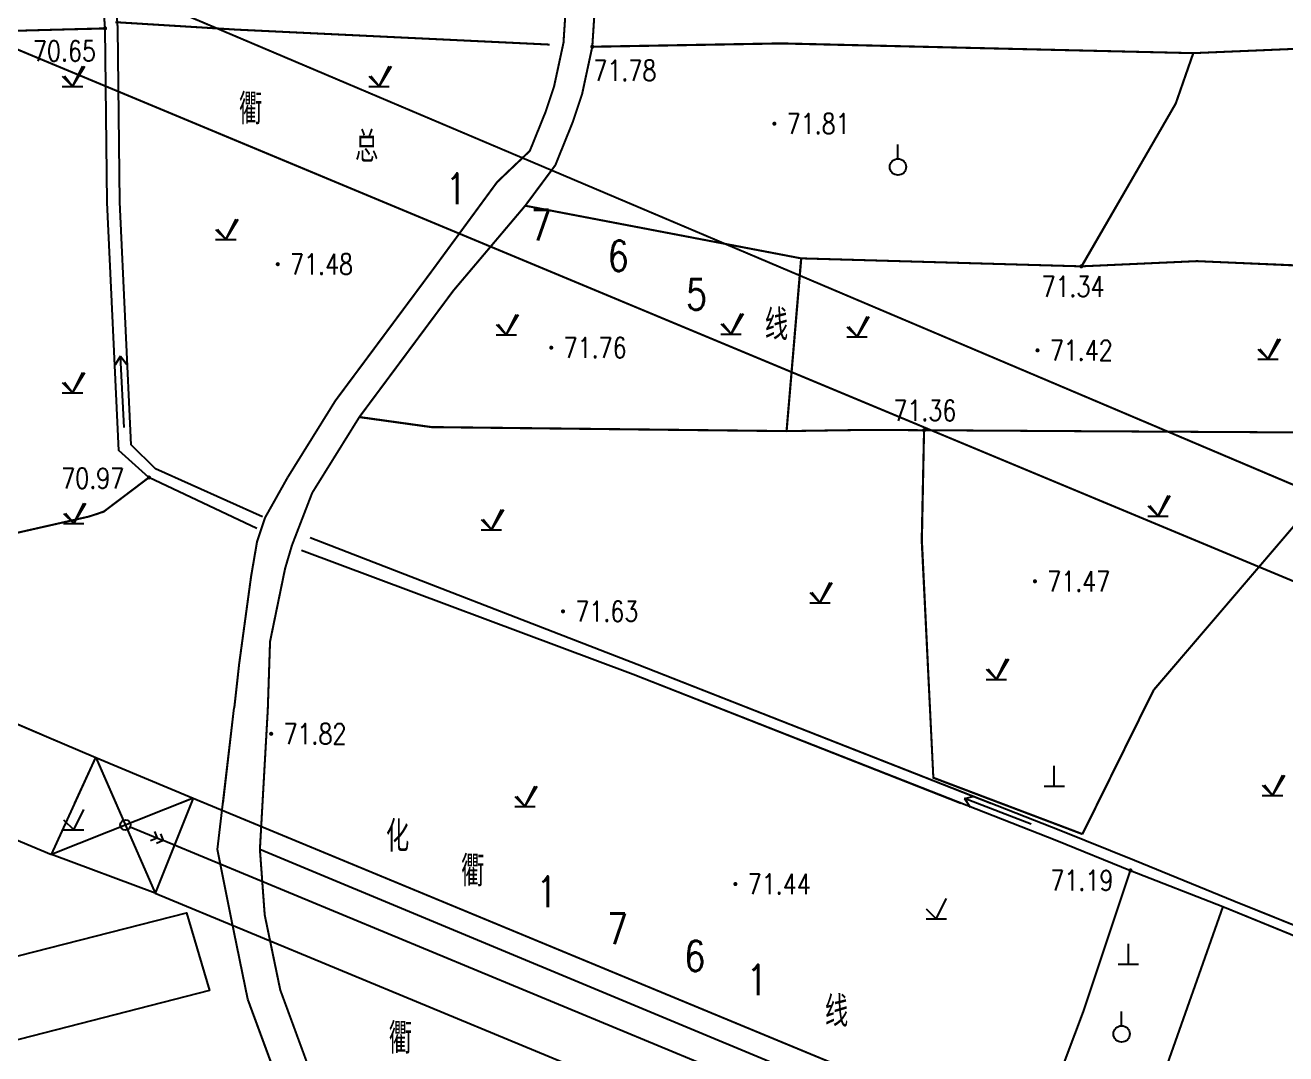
# Model space of a CAD drawing. Extents: x 10519 to 17598, y -625 to 2857.
# Drawn here: x 13924.2 to 13985.9, y 299.7 to 350.1 of the extents above; entities that cross this region are included whole.
import ezdxf
from ezdxf.enums import TextEntityAlignment as Align

# ---------------------------------------------------------------- set-up
doc = ezdxf.new("R2010")
doc.units = 0
doc.header["$MEASUREMENT"] = 0
doc.linetypes.add('X3', pattern=[5, 4, -1])
doc.layers.get('0').update_dxf_attribs({"linetype": 'CONTINUOUS'})
for name, color, linetype in [('00000道路边线', 2, 'CONTINUOUS'), ('0000原地形', 252, 'CONTINUOUS'), ('ASSIST', 252, 'CONTINUOUS'), ('GCD', 224, 'CONTINUOUS')]:
    doc.layers.add(name, color=color, linetype=linetype)
doc.styles.add('HZ', font='txt8.shx', dxfattribs={"width": 0.8, "bigfont": 'hz.shx'})
doc.styles.get("Standard").update_dxf_attribs({"font": 'txt8.shx', "width": 0.8, "bigfont": 'hz.shx'})
doc.linetypes.add('10421', pattern='A,2,[150,AAA.SHX,S=1,R=0,X=0,Y=1],1e-11', length=2)
doc.linetypes.add('10422', pattern='A,2,[150,AAA.SHX,S=1,R=0,X=0,Y=1],2,[177,AAA.SHX,S=1,R=0,X=0,Y=0.8],1e-09', length=4)

# ---------------------------------------------------------------- blocks, each defined once
blk = doc.blocks.new('GC200')
at = {"linetype": 'Continuous', "const_width": 0.2, "flags": 128}
blk.add_lwpolyline([(-0.1, 0, 1), (0.1, 0, 1)], format="xyb", close=True, dxfattribs=at)
blk = doc.blocks.new('GC111')
for p, q in [((0, 0), (0, 2)), ((-1, 0), (1, 0))]:
    blk.add_line(p, q)
blk = doc.blocks.new('GC013A')
at = {"linetype": 'Continuous'}
blk.add_line((0.5, 0), (4, 0), dxfattribs=at)
at = {"linetype": 'Continuous', "flags": 128}
for points in [[(2.88, 0.5), (3.38, 0), (2.88, -0.5)], [(3.5, 0.5), (4, 0), (3.5, -0.5)]]:
    blk.add_lwpolyline(points, dxfattribs=at)
blk = doc.blocks.new('gc170')
at = {"linetype": 'Continuous'}
blk.add_circle((0, 0), 0.5, dxfattribs=at)
blk = doc.blocks.new('gc086')
for p, q in [((0, 0), (7, 0)), ((7, 0), (6.18, 0.57)), ((7, 0), (6.18, -0.57))]:
    blk.add_line(p, q)
blk = doc.blocks.new('gc123')
for p, q in [((0, 0), (1.2, 2)), ((-1, 0), (1, 0)), ((0, 0), (-0.8, 1))]:
    blk.add_line(p, q)
blk = doc.blocks.new('gc125')
blk.add_line((0, 0.8), (0, 2.2))
blk.add_circle((0, 0), 0.8)

msp = doc.modelspace()

# ---------------------------------------------------------------- linework, layer by layer
at = {"layer": '00000道路边线', "const_width": 0.4}
for points in [[(13949.57, 7.079), (13982.275, 5.635, 0.427199), (14008.378, 30.611), (14008.378, 223.919, 0.078123), (13979.581, 407.095), (13942.921, 520.813, 0.456777), (13908.142, 535.6), (13803.036, 484.183), (13650.726, 409.675, -0.033896), (13609.6, 392.183), (12970.082, 169.998, 0.48251), (12960.756, 143.406, -0.48251), (12970.082, 169.998)], [(14006.378, 20.813), (14006.378, 223.919, 0.078123), (13977.678, 406.482), (13940.885, 520.611, 0.456777), (13913.061, 532.44), (13804.062, 479.119), (13652.957, 405.2, -0.033868), (13611.241, 387.46)]]:
    msp.add_lwpolyline(points, format="xyb", dxfattribs=at)
at = {"layer": '0000原地形', "linetype": 'Continuous'}
for p, q in [((13991.222, 325.445), (13773.887, 417.683)), ((13772.02, 412.186), (13987.781, 322.215)), ((13774.615, 379.413), (13925.846, 314.996)), ((13928.141, 349.9, 71.141), (13927.685, 356.444, 71.141)), ((13903.314, 349.225, 70.386), (13928.141, 349.9, 70.386)), ((13928.241, 341.377, 71.141), (13928.141, 349.9, 71.141)), ((13928.657, 350.202, 71.391), (13934.569, 349.838, 71.391)), ((13934.569, 349.838, 71.391), (13949.878, 349.106, 71.391)), ((13951.98, 349.003, 71.614), (13961.222, 349.166, 71.614)), ((13951.98, 349.003, 71.614), (13961.222, 349.166, 71.614)), ((13961.222, 349.166, 71.614), (13981.383, 348.687, 71.614)), ((13961.222, 349.166, 71.614), (13981.383, 348.687, 71.614)), ((13981.383, 348.687, 71.703), (13980.52, 346.206, 71.703)), ((13981.383, 348.687, 71.703), (13980.52, 346.206, 71.703)), ((13986.835, 348.916, 71.511), (13981.383, 348.687, 71.511)), ((13986.835, 348.916, 71.511), (13981.383, 348.687, 71.511)), ((13980.52, 346.206, 71.703), (13975.912, 338.25, 71.703)), ((13980.52, 346.206, 71.703), (13975.912, 338.25, 71.703)), ((13928.812, 329.227, 71.141), (13928.241, 341.377, 71.141)), ((13962.197, 338.641, 71.343), (13948.698, 341.218, 71.343)), ((13962.197, 338.641, 71.343), (13948.698, 341.218, 71.343)), ((13962.197, 338.641, 71.707), (13961.483, 330.186, 71.707)), ((13962.197, 338.641, 71.707), (13961.483, 330.186, 71.707)), ((13975.912, 338.25, 71.343), (13962.197, 338.641, 71.343)), ((13975.912, 338.25, 71.343), (13962.197, 338.641, 71.343)), ((13981.568, 338.505, 71.432), (13975.912, 338.25, 71.432)), ((13981.568, 338.505, 71.432), (13975.912, 338.25, 71.432)), ((13995.667, 337.887, 71.432), (13981.568, 338.505, 71.432)), ((13995.667, 337.887, 71.432), (13981.568, 338.505, 71.432)), ((13940.584, 330.874, 71.614), (13944.113, 330.383, 71.614)), ((13940.584, 330.874, 71.614), (13944.113, 330.383, 71.614)), ((13944.113, 330.383, 71.614), (13961.483, 330.186, 71.614)), ((13944.113, 330.383, 71.614), (13961.483, 330.186, 71.614)), ((13961.483, 330.186, 71.614), (13965.283, 330.241, 71.614)), ((13961.483, 330.186, 71.614), (13965.283, 330.241, 71.614)), ((13965.283, 330.241, 71.614), (13968.215, 330.228, 71.614)), ((13965.283, 330.241, 71.614), (13968.215, 330.228, 71.614)), ((13968.109, 324.829, 71.168), (13968.215, 330.228, 71.168)), ((13968.109, 324.829, 71.168), (13968.215, 330.228, 71.168)), ((13968.215, 330.228, 71.168), (13976.629, 330.176, 71.168)), ((13968.215, 330.228, 71.168), (13976.629, 330.176, 71.168)), ((13976.629, 330.176, 71.168), (13989.743, 330.102, 71.168)), ((13976.629, 330.176, 71.168), (13989.743, 330.102, 71.168)), ((13930.287, 327.914, 71.141), (13928.812, 329.227, 71.141)), ((13928.093, 326.256, 68.766), (13930.287, 327.914, 68.766)), ((13935.568, 325.418, 71.141), (13930.287, 327.914, 71.141)), ((13988.213, 327.761, 71.325), (13979.456, 317.515, 71.325)), ((13988.213, 327.761, 71.325), (13979.456, 317.515, 71.325)), ((13919.329, 324.184, 68.766), (13927.331, 325.997, 68.766)), ((13927.331, 325.997, 68.766), (13927.788, 326.143, 68.766)), ((13927.788, 326.143, 68.766), (13928.093, 326.256, 68.766)), ((13938.169, 324.98), (13954.173, 318.776)), ((13938.169, 324.98), (13954.173, 318.776)), ((13968.668, 313.212, 71.168), (13968.109, 324.829, 71.168)), ((13968.668, 313.212, 71.168), (13968.109, 324.829, 71.168)), ((13937.752, 324.349, 71.348), (13953.982, 318.279, 71.348)), ((13937.752, 324.349, 71.348), (13953.982, 318.279, 71.348)), ((13953.982, 318.279, 71.348), (13974.703, 310.137, 71.348)), ((13953.982, 318.279, 71.348), (13974.703, 310.137, 71.348)), ((13954.173, 318.776), (13974.9, 310.632)), ((13954.173, 318.776), (13974.9, 310.632)), ((13975.966, 310.452, 71.168), (13979.456, 317.515, 71.168)), ((13975.966, 310.452, 71.168), (13979.456, 317.515, 71.168)), ((13927.686, 314.212), (13930.594, 307.568)), ((13927.686, 314.212), (13930.594, 307.568)), ((13927.686, 314.212), (13930.594, 307.568)), ((13975.966, 310.452, 71.168), (13968.668, 313.212, 71.168)), ((13975.966, 310.452, 71.168), (13968.668, 313.212, 71.168)), ((13932.454, 312.222), (13925.52, 309.466, 70.965)), ((13932.454, 312.222), (13925.52, 309.466, 70.965)), ((13932.454, 312.222), (13925.52, 309.466, 70.965)), ((13932.454, 312.222), (14106.768, 239.989)), ((13974.9, 310.632), (13978.51, 309.174)), ((13974.9, 310.632), (13978.51, 309.174)), ((14108.199, 236.666), (13930.982, 310.137)), ((14108.199, 236.666), (13930.982, 310.137)), ((13963.994, 297.929, 71.365), (13935.716, 309.709, 71.365)), ((13963.994, 297.929, 71.365), (13935.716, 309.709, 71.365)), ((13974.703, 310.137, 71.348), (13978.314, 308.679, 71.348)), ((13974.703, 310.137, 71.348), (13978.314, 308.679, 71.348)), ((13978.51, 309.174), (13983.37, 307.197)), ((13978.51, 309.174), (13983.37, 307.197)), ((13976.015, 301.771, 71.365), (13978.314, 308.679, 71.365)), ((13976.015, 301.771, 71.365), (13978.314, 308.679, 71.365)), ((13978.314, 308.679, 71.348), (13982.828, 306.92, 71.348)), ((13978.314, 308.679, 71.348), (13982.828, 306.92, 71.348)), ((13930.594, 307.568), (14104.95, 235.277)), ((13983.37, 307.197), (13983.37, 307.197)), ((13983.37, 307.197), (13995.194, 302.424)), ((13983.37, 307.197), (13983.37, 307.197)), ((13983.37, 307.197), (13995.194, 302.424)), ((13982.828, 306.92, 71.178), (13979.822, 298.359, 71.178)), ((13982.828, 306.92, 71.178), (13979.822, 298.359, 71.178)), ((13982.828, 306.92, 71.348), (13994.995, 301.93, 71.348)), ((13982.828, 306.92, 71.348), (13994.995, 301.93, 71.348)), ((13973.318, 294.615, 71.365), (13976.015, 301.771, 71.365)), ((13973.318, 294.615, 71.365), (13976.015, 301.771, 71.365))]:
    msp.add_line(p, q, dxfattribs=at)
at = {"layer": '0000原地形', "linetype": '10422'}
for p, q in [((13928.765, 349.925), (13928.311, 356.447)), ((13928.865, 341.395), (13928.765, 349.925)), ((13929.423, 329.519), (13928.865, 341.395)), ((13930.609, 328.337), (13929.423, 329.519)), ((13935.835, 325.983), (13930.609, 328.337))]:
    msp.add_line(p, q, dxfattribs=at)
at = {"layer": '0000原地形'}
for p, q in [((13926.548, 347.057), (13927.048, 348.057)), ((13941.548, 347.057), (13942.048, 348.057)), ((13926.048, 347.557), (13926.548, 347.057)), ((13941.048, 347.557), (13941.548, 347.057)), ((13926.048, 347.057), (13927.048, 347.057)), ((13941.048, 347.057), (13942.048, 347.057)), ((13966.938, 343.516), (13966.938, 344.216)), ((13966.938, 343.516), (13966.938, 344.216)), ((13934.048, 339.557), (13934.548, 340.557)), ((13933.548, 340.057), (13934.048, 339.557)), ((13933.548, 339.557), (13934.548, 339.557)), ((13947.77, 334.899), (13948.27, 335.899)), ((13947.77, 334.899), (13948.27, 335.899)), ((13958.772, 334.935), (13959.272, 335.935)), ((13958.772, 334.935), (13959.272, 335.935)), ((13964.933, 334.792), (13965.433, 335.792)), ((13964.933, 334.792), (13965.433, 335.792)), ((13947.27, 335.399), (13947.77, 334.899)), ((13947.27, 335.399), (13947.77, 334.899)), ((13958.272, 335.435), (13958.772, 334.935)), ((13958.272, 335.435), (13958.772, 334.935)), ((13958.272, 334.935), (13959.272, 334.935)), ((13958.272, 334.935), (13959.272, 334.935)), ((13964.433, 335.292), (13964.933, 334.792)), ((13964.433, 335.292), (13964.933, 334.792)), ((13947.27, 334.899), (13948.27, 334.899)), ((13947.27, 334.899), (13948.27, 334.899)), ((13964.433, 334.792), (13965.433, 334.792)), ((13964.433, 334.792), (13965.433, 334.792)), ((13985.047, 333.701), (13985.547, 334.701)), ((13985.047, 333.701), (13985.547, 334.701)), ((13928.889, 333.859), (13928.624, 333.435)), ((13929.075, 330.364), (13928.889, 333.859)), ((13928.889, 333.859), (13929.197, 333.465)), ((13984.547, 334.201), (13985.047, 333.701)), ((13984.547, 334.201), (13985.047, 333.701)), ((13984.547, 333.701), (13985.547, 333.701)), ((13984.547, 333.701), (13985.547, 333.701)), ((13926.048, 332.557), (13926.548, 332.057)), ((13926.548, 332.057), (13927.048, 333.057)), ((13926.048, 332.057), (13927.048, 332.057)), ((13979.662, 326.026), (13980.162, 327.026)), ((13979.662, 326.026), (13980.162, 327.026)), ((13926.605, 325.659), (13927.105, 326.659)), ((13947.044, 325.355), (13947.544, 326.355)), ((13947.044, 325.355), (13947.544, 326.355)), ((13979.162, 326.526), (13979.662, 326.026)), ((13979.162, 326.526), (13979.662, 326.026)), ((13926.105, 326.159), (13926.605, 325.659)), ((13946.544, 325.855), (13947.044, 325.355)), ((13946.544, 325.855), (13947.044, 325.355)), ((13979.162, 326.026), (13980.162, 326.026)), ((13979.162, 326.026), (13980.162, 326.026)), ((13926.105, 325.659), (13927.105, 325.659)), ((13946.544, 325.355), (13947.544, 325.355)), ((13946.544, 325.355), (13947.544, 325.355)), ((13963.119, 321.779), (13963.619, 322.779)), ((13963.119, 321.779), (13963.619, 322.779)), ((13962.619, 322.279), (13963.119, 321.779)), ((13962.619, 322.279), (13963.119, 321.779)), ((13962.619, 321.779), (13963.619, 321.779)), ((13962.619, 321.779), (13963.619, 321.779)), ((13971.754, 318.033), (13972.254, 319.033)), ((13971.754, 318.033), (13972.254, 319.033)), ((13971.254, 318.533), (13971.754, 318.033)), ((13971.254, 318.533), (13971.754, 318.033)), ((13971.254, 318.033), (13972.254, 318.033)), ((13971.254, 318.033), (13972.254, 318.033)), ((13985.264, 312.349), (13985.764, 313.349)), ((13985.264, 312.349), (13985.764, 313.349)), ((13948.685, 311.805), (13949.185, 312.805)), ((13948.685, 311.805), (13949.185, 312.805)), ((13984.764, 312.849), (13985.264, 312.349)), ((13984.764, 312.849), (13985.264, 312.349)), ((13948.185, 312.305), (13948.685, 311.805)), ((13948.185, 312.305), (13948.685, 311.805)), ((13970.192, 312.193), (13970.678, 312.314)), ((13970.192, 312.193), (13970.678, 312.314)), ((13973.461, 310.941), (13970.192, 312.193)), ((13970.192, 312.193), (13970.472, 311.778)), ((13973.461, 310.941), (13970.192, 312.193)), ((13970.192, 312.193), (13970.472, 311.778)), ((13984.764, 312.349), (13985.764, 312.349)), ((13984.764, 312.349), (13985.764, 312.349)), ((13926.605, 310.659), (13927.105, 311.659)), ((13948.185, 311.805), (13949.185, 311.805)), ((13948.185, 311.805), (13949.185, 311.805)), ((13926.105, 311.159), (13926.605, 310.659)), ((13926.105, 310.659), (13927.105, 310.659)), ((13968.813, 306.301), (13969.313, 307.301)), ((13968.813, 306.301), (13969.313, 307.301)), ((13968.313, 306.801), (13968.813, 306.301)), ((13968.313, 306.801), (13968.813, 306.301)), ((13968.313, 306.301), (13969.313, 306.301)), ((13968.313, 306.301), (13969.313, 306.301)), ((13977.882, 301.075), (13977.882, 301.775)), ((13977.882, 301.075), (13977.882, 301.775))]:
    msp.add_line(p, q, dxfattribs=at)
at = {"layer": '0000原地形', "linetype": '10421'}
for p, q in [((13933.647, 309.703), (13934.463, 316.635)), ((13933.647, 309.703), (13934.463, 316.635)), ((13934.323, 306.271), (13933.647, 309.703)), ((13934.323, 306.271), (13933.647, 309.703)), ((13935.13, 302.375), (13934.323, 306.271)), ((13935.13, 302.375), (13934.323, 306.271)), ((13937.069, 297.099), (13935.13, 302.375)), ((13937.069, 297.099), (13935.13, 302.375))]:
    msp.add_line(p, q, dxfattribs=at)
at = {"layer": '0000原地形', "linetype": 'Continuous', "const_width": 0.1, "flags": 128}
for points in [[(13937.07, 327.911), (13939.41, 331.673), (13944.074, 337.947), (13947.324, 342.376), (13948.923, 343.901), (13949.698, 345.819), (13950.111, 347.062), (13950.571, 349.199), (13951.316, 360.606), (13952.837, 367.975), (13953.694, 370.208), (13954.829, 374.43), (13955.794, 379.124), (13957.873, 391.439), (13959.405, 402.857), (13960.257, 413.141), (13960.194, 424.596), (13959.82, 428.605), (13961.013, 442.514), (13962.754, 459.578), (13961.706, 466.81), (13961.489, 470.362), (13961.744, 473.44), (13961.858, 476.376)], [(13937.07, 327.911), (13939.41, 331.673), (13944.074, 337.947), (13947.324, 342.376), (13948.923, 343.901), (13949.698, 345.819), (13950.111, 347.062), (13950.571, 349.199), (13951.316, 360.606), (13952.837, 367.975), (13953.694, 370.208), (13954.829, 374.43), (13955.794, 379.124), (13957.873, 391.439), (13959.405, 402.857), (13960.257, 413.141), (13960.194, 424.596), (13959.82, 428.605), (13961.013, 442.514), (13962.754, 459.578), (13961.706, 466.81), (13961.489, 470.362), (13961.744, 473.44), (13961.858, 476.376)], [(13937.07, 327.911), (13935.967, 325.944), (13935.577, 324.776), (13935.285, 323.073), (13934.701, 318.79), (13934.463, 316.635)], [(13937.07, 327.911), (13935.967, 325.944), (13935.577, 324.776), (13935.285, 323.073), (13934.701, 318.79), (13934.463, 316.635)]]:
    msp.add_lwpolyline(points, dxfattribs=at)
at = {"layer": '0000原地形', "linetype": 'X3', "const_width": 0.1, "flags": 128}
for points, elevation in [([(13938.275, 327.162), (13940.584, 330.874), (13945.186, 337.065), (13948.698, 341.218), (13950.171, 343.201), (13951.031, 345.33), (13951.482, 346.688), (13951.98, 349.003), (13952.725, 360.415), (13954.203, 367.575), (13955.045, 369.769), (13956.21, 374.103), (13957.189, 378.863), (13959.277, 391.234), (13960.618, 402.088), (13961.676, 413.077), (13961.613, 424.606), (13961.549, 432.256), (13962.426, 442.381), (13964.183, 459.608), (13963.119, 466.955), (13962.912, 470.347), (13963.159, 473.328), (13963.407, 476.639)], 71.614), ([(13938.275, 327.162), (13940.584, 330.874), (13945.186, 337.065), (13948.698, 341.218), (13950.171, 343.201), (13951.031, 345.33), (13951.482, 346.688), (13951.98, 349.003), (13952.725, 360.415), (13954.203, 367.575), (13955.045, 369.769), (13956.21, 374.103), (13957.189, 378.863), (13959.277, 391.234), (13960.618, 402.088), (13961.676, 413.077), (13961.613, 424.606), (13961.549, 432.256), (13962.426, 442.381), (13964.183, 459.608), (13963.119, 466.955), (13962.912, 470.347), (13963.159, 473.328), (13963.407, 476.639)], 71.614), ([(13938.275, 327.162), (13937.284, 324.594), (13936.947, 323.452), (13936.212, 319.879), (13936.101, 316.543)], 71.614), ([(13938.275, 327.162), (13937.284, 324.594), (13936.947, 323.452), (13936.212, 319.879), (13936.101, 316.543)], 71.614), ([(13936.101, 316.543), (13935.716, 309.709), (13935.951, 306.498), (13936.712, 302.827), (13938.603, 297.682), (13940.091, 293.894), (13942.148, 286.765), (13943.045, 280.207), (13943.331, 275.681), (13943.075, 272.089), (13942.177, 269.506), (13939.682, 263.476), (13939.099, 260.934), (13938.695, 259.489), (13938.816, 257.178), (13939.466, 255.611)], 71.562), ([(13936.101, 316.543), (13935.716, 309.709), (13935.951, 306.498), (13936.712, 302.827), (13938.603, 297.682), (13940.091, 293.894), (13942.148, 286.765), (13943.045, 280.207), (13943.331, 275.681), (13943.075, 272.089), (13942.177, 269.506), (13939.682, 263.476), (13939.099, 260.934), (13938.695, 259.489), (13938.816, 257.178), (13939.466, 255.611)], 71.562)]:
    msp.add_lwpolyline(points, dxfattribs=dict(at, elevation=elevation))
at = {"layer": '0000原地形', "linetype": 'Continuous', "flags": 128}
msp.add_lwpolyline([(13927.686, 314.212), (13932.454, 312.222), (13930.594, 307.568), (13925.52, 309.466)], close=True, dxfattribs=at)
msp.add_lwpolyline([(13927.686, 314.212), (13932.454, 312.222), (13930.594, 307.568), (13925.52, 309.466)], close=True, dxfattribs=at)
msp.add_lwpolyline([(13927.686, 314.212), (13932.454, 312.222), (13930.594, 307.568), (13925.52, 309.466)], close=True, dxfattribs=at)
at = {"layer": '0000原地形', "linetype": 'Continuous', "elevation": 70.64, "flags": 128}
msp.add_lwpolyline([(13912.771, 301.652), (13932.128, 306.606), (13933.251, 302.794), (13913.556, 297.736)], close=True, dxfattribs=at)
at = {"layer": '0000原地形'}
for centre in [(13966.938, 343.116), (13966.938, 343.116), (13977.882, 300.675), (13977.882, 300.675)]:
    msp.add_ellipse(centre, major_axis=(-0.283, 0.283), ratio=1, start_param=3.926991, end_param=10.210176, dxfattribs=at)
at = {"layer": 'ASSIST', "color": 252}
for p, q in [((13991.222, 325.445), (13773.887, 417.683)), ((13772.02, 412.186), (13987.781, 322.215)), ((13774.615, 379.413), (13925.846, 314.996)), ((13927.686, 314.212), (13928.664, 311.978)), ((13927.686, 314.212), (13930.594, 307.568)), ((13932.454, 312.222), (13925.52, 309.466, 70.965)), ((13932.454, 312.222), (13931.841, 311.978)), ((13932.454, 312.222), (13933.042, 311.978)), ((13932.454, 312.222), (14106.768, 239.989))]:
    msp.add_line(p, q, dxfattribs=at)
at = {"layer": 'ASSIST', "color": 252, "const_width": 0.1, "flags": 128}
for points in [[(13937.07, 327.911), (13939.41, 331.673), (13944.074, 337.947), (13947.324, 342.376), (13948.923, 343.901), (13949.698, 345.819), (13950.111, 347.062), (13950.571, 349.199), (13951.316, 360.606), (13952.837, 367.975), (13953.694, 370.208), (13954.829, 374.43), (13955.794, 379.124), (13957.873, 391.439), (13959.405, 402.857), (13960.257, 413.141), (13960.194, 424.596), (13959.82, 428.605), (13961.013, 442.514), (13962.754, 459.578), (13961.706, 466.81), (13961.489, 470.362), (13961.744, 473.44), (13961.858, 476.376)], [(13937.07, 327.911), (13935.967, 325.944), (13935.577, 324.776), (13935.285, 323.073), (13934.701, 318.79), (13934.463, 316.635)]]:
    msp.add_lwpolyline(points, dxfattribs=at)
for points, elevation in [([(13938.275, 327.162), (13940.584, 330.874), (13945.186, 337.065), (13948.698, 341.218), (13950.171, 343.201), (13951.031, 345.33), (13951.482, 346.688), (13951.98, 349.003), (13952.725, 360.415), (13954.203, 367.575), (13955.045, 369.769), (13956.21, 374.103), (13957.189, 378.863), (13959.277, 391.234), (13960.618, 402.088), (13961.676, 413.077), (13961.613, 424.606), (13961.549, 432.256), (13962.426, 442.381), (13964.183, 459.608), (13963.119, 466.955), (13962.912, 470.347), (13963.159, 473.328), (13963.407, 476.639)], 71.614), ([(13894.631, 349.432), (13903.314, 349.225), (13928.141, 349.9)], 70.386), ([(13928.657, 350.202), (13934.569, 349.838), (13949.878, 349.106)], 71.391), ([(13951.98, 349.003), (13961.222, 349.166), (13981.383, 348.687)], 71.614), ([(13981.383, 348.687), (13980.52, 346.206), (13975.912, 338.25)], 71.703), ([(14002.752, 348.442), (14000.242, 348.549), (13986.835, 348.916), (13981.383, 348.687)], 71.511), ([(13975.912, 338.25), (13962.197, 338.641), (13948.698, 341.218)], 71.343), ([(13962.197, 338.641), (13961.483, 330.186)], 71.707), ([(13995.667, 337.887), (13981.568, 338.505), (13975.912, 338.25)], 71.432), ([(13993.027, 334.276), (13992.757, 333.778), (13989.743, 330.102), (13988.213, 327.761), (13979.456, 317.515)], 71.325), ([(13940.584, 330.874), (13944.113, 330.383), (13961.483, 330.186), (13965.283, 330.241), (13968.215, 330.228)], 71.614), ([(13971.93, 311.978), (13968.668, 313.212), (13968.109, 324.829), (13968.215, 330.228)], 71.168), ([(13975.966, 310.452), (13968.668, 313.212), (13968.109, 324.829), (13968.215, 330.228)], 71.168), ([(13968.215, 330.228), (13976.629, 330.176), (13989.743, 330.102)], 71.168), ([(13864.097, 314.382), (13871.649, 315.456), (13880.996, 317.075), (13882.931, 317.021), (13896.202, 319.175), (13906.38, 321.221), (13919.329, 324.184), (13927.331, 325.997), (13927.788, 326.143), (13928.093, 326.256), (13930.287, 327.914)], 68.766), ([(13938.275, 327.162), (13937.284, 324.594), (13936.947, 323.452), (13936.212, 319.879), (13936.101, 316.543)], 71.614), ([(13975.966, 310.452), (13979.456, 317.515)], 71.168), ([(13976.72, 311.978), (13979.456, 317.515)], 71.168), ([(13936.101, 316.543), (13935.716, 309.709), (13935.951, 306.498), (13936.712, 302.827), (13938.603, 297.682), (13940.091, 293.894), (13942.148, 286.765), (13943.045, 280.207), (13943.331, 275.681), (13943.075, 272.089), (13942.177, 269.506), (13939.682, 263.476), (13939.099, 260.934), (13938.695, 259.489), (13938.816, 257.178), (13939.466, 255.611)], 71.562), ([(13936.101, 316.543), (13935.844, 311.978)], 71.562)]:
    msp.add_lwpolyline(points, dxfattribs=dict(at, elevation=elevation))
at = {"layer": 'ASSIST', "color": 252, "flags": 128}
for points, elevation in [([(13935.568, 325.418), (13930.287, 327.914), (13928.812, 329.227), (13928.241, 341.377), (13928.141, 349.9), (13927.685, 356.444), (13927.942, 360.776), (13928.604, 366.464), (13928.698, 370.174), (13929.583, 375.896), (13930.784, 379.974), (13920.94, 383.51), (13920.668, 383.771), (13920.895, 389.845), (13921.002, 395.792), (13920.812, 401.91), (13919.691, 408.804), (13919.47, 414.298), (13919.859, 420.207), (13920.227, 424.218)], 71.141), ([(13937.752, 324.349), (13953.982, 318.279), (13970.017, 311.978)], 71.348), ([(13937.752, 324.349), (13953.982, 318.279), (13974.703, 310.137), (13978.314, 308.679), (13982.828, 306.92), (13994.995, 301.93), (14000.415, 299.797), (14016.056, 293.607), (14022.834, 290.75), (14032.744, 286.798), (14039.395, 284.173), (14048.685, 280.397)], 71.348)]:
    msp.add_lwpolyline(points, dxfattribs=dict(at, elevation=elevation))
for points in [[(13991.222, 325.445), (13772.046, 418.464)], [(13772.02, 412.186), (13989.627, 321.445)], [(13935.835, 325.983), (13930.609, 328.337), (13929.423, 329.519), (13928.865, 341.395), (13928.765, 349.925), (13928.311, 356.447), (13928.564, 360.721), (13929.228, 366.42), (13929.321, 370.118), (13931.349, 380.153)], [(13774.615, 379.413), (13927.686, 314.212)], [(13774.507, 372.816), (13925.52, 309.466)], [(13938.169, 324.98), (13954.173, 318.776), (13971.474, 311.978)], [(13938.169, 324.98), (13954.173, 318.776), (13974.9, 310.632), (13978.51, 309.174), (13983.37, 307.197), (13983.37, 307.197), (13995.194, 302.424), (14000.611, 300.293), (14016.258, 294.1), (14023.036, 291.243), (14032.94, 287.293), (14039.593, 284.668), (14048.886, 280.891)], [(13937.95, 254.982), (13937.193, 256.81), (13937.042, 259.672), (13937.508, 261.338), (13938.113, 263.977), (13940.643, 270.09), (13941.454, 272.423), (13941.687, 275.688), (13941.411, 280.044), (13940.538, 286.425), (13938.536, 293.365), (13937.069, 297.099), (13935.13, 302.375), (13934.323, 306.271), (13933.647, 309.703), (13934.463, 316.635)], [(13933.915, 311.978), (13934.463, 316.635)], [(13926.667, 311.978), (13927.686, 314.212), (13932.454, 312.222), (13932.357, 311.978)], [(13932.454, 312.222), (13933.042, 311.978)], [(13932.454, 312.222), (14108.616, 239.223)]]:
    msp.add_lwpolyline(points, dxfattribs=at)
msp.add_lwpolyline([(13927.686, 314.212), (13932.454, 312.222), (13930.594, 307.568), (13925.52, 309.466)], close=True, dxfattribs=at)

# ---------------------------------------------------------------- block references
at = {"layer": '0000原地形', "linetype": 'Continuous', "xscale": 0.5, "yscale": 0.5}
for name, p in [('GC111', (13974.587, 312.805, 71.569)), ('GC111', (13974.587, 312.805, 71.569)), ('gc170', (13929.134, 310.903)), ('gc170', (13929.134, 310.903)), ('gc170', (13929.134, 310.903)), ('GC111', (13978.214, 304.091, 71.48)), ('GC111', (13978.214, 304.091, 71.48))]:
    msp.add_blockref(name, p, dxfattribs=at)
at = {"layer": '0000原地形', "linetype": 'Continuous', "xscale": 0.5000000000001729, "yscale": 0.5000000000001729, "rotation": 337.4820966945919}
msp.add_blockref('GC013A', (13929.134, 310.903), dxfattribs=at)
msp.add_blockref('GC013A', (13929.134, 310.903), dxfattribs=at)
msp.add_blockref('GC013A', (13929.134, 310.903), dxfattribs=at)
at = {"layer": 'ASSIST', "color": 252}
ref = msp.add_blockref('GC200', (13928.141, 349.9, 70.647), dxfattribs=dict(at, xscale=0.5, yscale=0.5, zscale=0.5))
ref.add_attrib('height', '70.65', dxfattribs={"layer": 'GCD', "linetype": 'Continuous', "height": 1, "style": 'HZ', "width": 0.8}).set_placement((13924.606, 348.795, 70.647), align=Align.MIDDLE_LEFT)
ref = msp.add_blockref('GC200', (13951.98, 349.003, 71.777), dxfattribs=dict(at, xscale=0.5, yscale=0.5, zscale=0.5))
ref.add_attrib('height', '71.78', dxfattribs={"layer": 'GCD', "linetype": 'Continuous', "height": 1, "style": 'HZ', "width": 0.8}).set_placement((13952.033, 347.838, 71.777), align=Align.MIDDLE_LEFT)
at = {"layer": 'ASSIST', "color": 252, "xscale": 0.5, "yscale": 0.5}
for name, p in [('gc123', (13926.548, 347.057)), ('gc123', (13941.548, 347.057)), ('gc125', (13966.938, 343.116)), ('gc123', (13934.048, 339.557)), ('gc123', (13947.77, 334.899)), ('gc123', (13958.772, 334.935)), ('gc123', (13964.933, 334.792)), ('gc123', (13985.047, 333.701)), ('gc123', (13926.548, 332.057)), ('gc123', (13979.662, 326.026)), ('gc123', (13926.605, 325.659)), ('gc123', (13947.044, 325.355)), ('gc123', (13963.119, 321.779)), ('gc123', (13971.754, 318.033)), ('GC111', (13974.587, 312.805, 71.569)), ('gc123', (13985.264, 312.349)), ('gc123', (13948.685, 311.805))]:
    msp.add_blockref(name, p, dxfattribs=at)
at = {"layer": 'ASSIST', "color": 252}
ref = msp.add_blockref('GC200', (13960.891, 345.234, 71.809), dxfattribs=dict(at, xscale=0.5, yscale=0.5, zscale=0.5))
ref.add_attrib('height', '71.81', dxfattribs={"layer": 'GCD', "linetype": 'Continuous', "height": 1, "style": 'HZ', "width": 0.8}).set_placement((13961.491, 345.234, 71.809), align=Align.MIDDLE_LEFT)
ref = msp.add_blockref('GC200', (13936.59, 338.355, 71.479), dxfattribs=dict(at, xscale=0.5, yscale=0.5, zscale=0.5))
ref.add_attrib('height', '71.48', dxfattribs={"layer": 'GCD', "linetype": 'Continuous', "height": 1, "style": 'HZ', "width": 0.8}).set_placement((13937.19, 338.355, 71.479), align=Align.MIDDLE_LEFT)
ref = msp.add_blockref('GC200', (13975.912, 338.25, 71.343), dxfattribs=dict(at, xscale=0.5, yscale=0.5, zscale=0.5))
ref.add_attrib('height', '71.34', dxfattribs={"layer": 'GCD', "linetype": 'Continuous', "height": 1, "style": 'HZ', "width": 0.8}).set_placement((13973.958, 337.265, 71.343), align=Align.MIDDLE_LEFT)
ref = msp.add_blockref('GC200', (13949.972, 334.269, 71.758), dxfattribs=dict(at, xscale=0.5, yscale=0.5, zscale=0.5))
ref.add_attrib('height', '71.76', dxfattribs={"layer": 'GCD', "linetype": 'Continuous', "height": 1, "style": 'HZ', "width": 0.8}).set_placement((13950.572, 334.269, 71.758), align=Align.MIDDLE_LEFT)
ref = msp.add_blockref('GC200', (13973.765, 334.138, 71.415), dxfattribs=dict(at, xscale=0.5, yscale=0.5, zscale=0.5))
ref.add_attrib('height', '71.42', dxfattribs={"layer": 'GCD', "linetype": 'Continuous', "height": 1, "style": 'HZ', "width": 0.8}).set_placement((13974.365, 334.138, 71.415), align=Align.MIDDLE_LEFT)
at = {"layer": 'ASSIST', "color": 252, "yscale": 0.5, "zscale": 0.5}
for p, xscale, rotation in [((13929.075, 330.364), 0.5000000000707626, 93.04432277104425), ((13973.461, 310.941), 0.4999999999771981, 159.0397825667984)]:
    msp.add_blockref('gc086', p, dxfattribs=dict(at, xscale=xscale, rotation=rotation))
at = {"layer": 'ASSIST', "color": 252}
ref = msp.add_blockref('GC200', (13968.215, 330.228, 71.36), dxfattribs=dict(at, xscale=0.5, yscale=0.5, zscale=0.5))
ref.add_attrib('height', '71.36', dxfattribs={"layer": 'GCD', "linetype": 'Continuous', "height": 1, "style": 'HZ', "width": 0.8}).set_placement((13966.709, 331.194, 71.36), align=Align.MIDDLE_LEFT)
ref = msp.add_blockref('GC200', (13930.287, 327.914, 70.974), dxfattribs=dict(at, xscale=0.5, yscale=0.5, zscale=0.5))
ref.add_attrib('height', '70.97', dxfattribs={"layer": 'GCD', "linetype": 'Continuous', "height": 1, "style": 'HZ', "width": 0.8}).set_placement((13925.99, 327.878, 70.974), align=Align.MIDDLE_LEFT)
ref = msp.add_blockref('GC200', (13973.638, 322.832, 71.473), dxfattribs=dict(at, xscale=0.5, yscale=0.5, zscale=0.5))
ref.add_attrib('height', '71.47', dxfattribs={"layer": 'GCD', "linetype": 'Continuous', "height": 1, "style": 'HZ', "width": 0.8}).set_placement((13974.238, 322.832, 71.473), align=Align.MIDDLE_LEFT)
ref = msp.add_blockref('GC200', (13950.547, 321.36, 71.632), dxfattribs=dict(at, xscale=0.5, yscale=0.5, zscale=0.5))
ref.add_attrib('height', '71.63', dxfattribs={"layer": 'GCD', "linetype": 'Continuous', "height": 1, "style": 'HZ', "width": 0.8}).set_placement((13951.147, 321.36, 71.632), align=Align.MIDDLE_LEFT)
ref = msp.add_blockref('GC200', (13936.267, 315.367, 71.824), dxfattribs=dict(at, xscale=0.5, yscale=0.5, zscale=0.5))
ref.add_attrib('height', '71.82', dxfattribs={"layer": 'GCD', "linetype": 'Continuous', "height": 1, "style": 'HZ', "width": 0.8}).set_placement((13936.867, 315.367, 71.824), align=Align.MIDDLE_LEFT)
ref = msp.add_blockref('GC200', (13958.983, 308.011, 71.442), dxfattribs=dict(at, xscale=0.5, yscale=0.5, zscale=0.5))
ref.add_attrib('height', '71.44', dxfattribs={"layer": 'GCD', "linetype": 'Continuous', "height": 1, "style": 'HZ', "width": 0.8}).set_placement((13959.583, 308.011, 71.442), align=Align.MIDDLE_LEFT)
ref = msp.add_blockref('GC200', (13978.314, 308.679, 71.194), dxfattribs=dict(at, xscale=0.5, yscale=0.5, zscale=0.5))
ref.add_attrib('height', '71.19', dxfattribs={"layer": 'GCD', "linetype": 'Continuous', "height": 1, "style": 'HZ', "width": 0.8}).set_placement((13974.396, 308.191, 71.194), align=Align.MIDDLE_LEFT)
at = {"layer": 'GCD', "linetype": 'Continuous'}
ref = msp.add_blockref('GC200', (13928.141, 349.9, 70.647), dxfattribs=dict(at, xscale=0.5, yscale=0.5, zscale=0.5))
ref.add_attrib('height', '70.65', dxfattribs={"linetype": 'Continuous', "height": 1, "style": 'HZ', "width": 0.8}).set_placement((13924.606, 348.795, 70.647), align=Align.MIDDLE_LEFT)
ref = msp.add_blockref('GC200', (13951.98, 349.003, 71.777), dxfattribs=dict(at, xscale=0.5, yscale=0.5, zscale=0.5))
ref.add_attrib('height', '71.78', dxfattribs={"linetype": 'Continuous', "height": 1, "style": 'HZ', "width": 0.8}).set_placement((13952.033, 347.838, 71.777), align=Align.MIDDLE_LEFT)
ref = msp.add_blockref('GC200', (13951.98, 349.003, 71.777), dxfattribs=dict(at, xscale=0.5, yscale=0.5, zscale=0.5))
ref.add_attrib('height', '71.78', dxfattribs={"linetype": 'Continuous', "height": 1, "style": 'HZ', "width": 0.8}).set_placement((13952.033, 347.838, 71.777), align=Align.MIDDLE_LEFT)
ref = msp.add_blockref('GC200', (13960.891, 345.234, 71.809), dxfattribs=dict(at, xscale=0.5, yscale=0.5, zscale=0.5))
ref.add_attrib('height', '71.81', dxfattribs={"linetype": 'Continuous', "height": 1, "style": 'HZ', "width": 0.8}).set_placement((13961.491, 345.234, 71.809), align=Align.MIDDLE_LEFT)
ref = msp.add_blockref('GC200', (13960.891, 345.234, 71.809), dxfattribs=dict(at, xscale=0.5, yscale=0.5, zscale=0.5))
ref.add_attrib('height', '71.81', dxfattribs={"linetype": 'Continuous', "height": 1, "style": 'HZ', "width": 0.8}).set_placement((13961.491, 345.234, 71.809), align=Align.MIDDLE_LEFT)
ref = msp.add_blockref('GC200', (13936.59, 338.355, 71.479), dxfattribs=dict(at, xscale=0.5, yscale=0.5, zscale=0.5))
ref.add_attrib('height', '71.48', dxfattribs={"linetype": 'Continuous', "height": 1, "style": 'HZ', "width": 0.8}).set_placement((13937.19, 338.355, 71.479), align=Align.MIDDLE_LEFT)
ref = msp.add_blockref('GC200', (13975.912, 338.25, 71.343), dxfattribs=dict(at, xscale=0.5, yscale=0.5, zscale=0.5))
ref.add_attrib('height', '71.34', dxfattribs={"linetype": 'Continuous', "height": 1, "style": 'HZ', "width": 0.8}).set_placement((13973.958, 337.265, 71.343), align=Align.MIDDLE_LEFT)
ref = msp.add_blockref('GC200', (13975.912, 338.25, 71.343), dxfattribs=dict(at, xscale=0.5, yscale=0.5, zscale=0.5))
ref.add_attrib('height', '71.34', dxfattribs={"linetype": 'Continuous', "height": 1, "style": 'HZ', "width": 0.8}).set_placement((13973.958, 337.265, 71.343), align=Align.MIDDLE_LEFT)
ref = msp.add_blockref('GC200', (13949.972, 334.269, 71.758), dxfattribs=dict(at, xscale=0.5, yscale=0.5, zscale=0.5))
ref.add_attrib('height', '71.76', dxfattribs={"linetype": 'Continuous', "height": 1, "style": 'HZ', "width": 0.8}).set_placement((13950.572, 334.269, 71.758), align=Align.MIDDLE_LEFT)
ref = msp.add_blockref('GC200', (13949.972, 334.269, 71.758), dxfattribs=dict(at, xscale=0.5, yscale=0.5, zscale=0.5))
ref.add_attrib('height', '71.76', dxfattribs={"linetype": 'Continuous', "height": 1, "style": 'HZ', "width": 0.8}).set_placement((13950.572, 334.269, 71.758), align=Align.MIDDLE_LEFT)
ref = msp.add_blockref('GC200', (13973.765, 334.138, 71.415), dxfattribs=dict(at, xscale=0.5, yscale=0.5, zscale=0.5))
ref.add_attrib('height', '71.42', dxfattribs={"linetype": 'Continuous', "height": 1, "style": 'HZ', "width": 0.8}).set_placement((13974.365, 334.138, 71.415), align=Align.MIDDLE_LEFT)
ref = msp.add_blockref('GC200', (13973.765, 334.138, 71.415), dxfattribs=dict(at, xscale=0.5, yscale=0.5, zscale=0.5))
ref.add_attrib('height', '71.42', dxfattribs={"linetype": 'Continuous', "height": 1, "style": 'HZ', "width": 0.8}).set_placement((13974.365, 334.138, 71.415), align=Align.MIDDLE_LEFT)
ref = msp.add_blockref('GC200', (13968.215, 330.228, 71.36), dxfattribs=dict(at, xscale=0.5, yscale=0.5, zscale=0.5))
ref.add_attrib('height', '71.36', dxfattribs={"linetype": 'Continuous', "height": 1, "style": 'HZ', "width": 0.8}).set_placement((13966.709, 331.194, 71.36), align=Align.MIDDLE_LEFT)
ref = msp.add_blockref('GC200', (13968.215, 330.228, 71.36), dxfattribs=dict(at, xscale=0.5, yscale=0.5, zscale=0.5))
ref.add_attrib('height', '71.36', dxfattribs={"linetype": 'Continuous', "height": 1, "style": 'HZ', "width": 0.8}).set_placement((13966.709, 331.194, 71.36), align=Align.MIDDLE_LEFT)
ref = msp.add_blockref('GC200', (13930.287, 327.914, 70.974), dxfattribs=dict(at, xscale=0.5, yscale=0.5, zscale=0.5))
ref.add_attrib('height', '70.97', dxfattribs={"linetype": 'Continuous', "height": 1, "style": 'HZ', "width": 0.8}).set_placement((13925.99, 327.878, 70.974), align=Align.MIDDLE_LEFT)
ref = msp.add_blockref('GC200', (13973.638, 322.832, 71.473), dxfattribs=dict(at, xscale=0.5, yscale=0.5, zscale=0.5))
ref.add_attrib('height', '71.47', dxfattribs={"linetype": 'Continuous', "height": 1, "style": 'HZ', "width": 0.8}).set_placement((13974.238, 322.832, 71.473), align=Align.MIDDLE_LEFT)
ref = msp.add_blockref('GC200', (13973.638, 322.832, 71.473), dxfattribs=dict(at, xscale=0.5, yscale=0.5, zscale=0.5))
ref.add_attrib('height', '71.47', dxfattribs={"linetype": 'Continuous', "height": 1, "style": 'HZ', "width": 0.8}).set_placement((13974.238, 322.832, 71.473), align=Align.MIDDLE_LEFT)
ref = msp.add_blockref('GC200', (13950.547, 321.36, 71.632), dxfattribs=dict(at, xscale=0.5, yscale=0.5, zscale=0.5))
ref.add_attrib('height', '71.63', dxfattribs={"linetype": 'Continuous', "height": 1, "style": 'HZ', "width": 0.8}).set_placement((13951.147, 321.36, 71.632), align=Align.MIDDLE_LEFT)
ref = msp.add_blockref('GC200', (13950.547, 321.36, 71.632), dxfattribs=dict(at, xscale=0.5, yscale=0.5, zscale=0.5))
ref.add_attrib('height', '71.63', dxfattribs={"linetype": 'Continuous', "height": 1, "style": 'HZ', "width": 0.8}).set_placement((13951.147, 321.36, 71.632), align=Align.MIDDLE_LEFT)
ref = msp.add_blockref('GC200', (13936.267, 315.367, 71.824), dxfattribs=dict(at, xscale=0.5, yscale=0.5, zscale=0.5))
ref.add_attrib('height', '71.82', dxfattribs={"linetype": 'Continuous', "height": 1, "style": 'HZ', "width": 0.8}).set_placement((13936.867, 315.367, 71.824), align=Align.MIDDLE_LEFT)
ref = msp.add_blockref('GC200', (13936.267, 315.367, 71.824), dxfattribs=dict(at, xscale=0.5, yscale=0.5, zscale=0.5))
ref.add_attrib('height', '71.82', dxfattribs={"linetype": 'Continuous', "height": 1, "style": 'HZ', "width": 0.8}).set_placement((13936.867, 315.367, 71.824), align=Align.MIDDLE_LEFT)
ref = msp.add_blockref('GC200', (13958.983, 308.011, 71.442), dxfattribs=dict(at, xscale=0.5, yscale=0.5, zscale=0.5))
ref.add_attrib('height', '71.44', dxfattribs={"linetype": 'Continuous', "height": 1, "style": 'HZ', "width": 0.8}).set_placement((13959.583, 308.011, 71.442), align=Align.MIDDLE_LEFT)
ref = msp.add_blockref('GC200', (13958.983, 308.011, 71.442), dxfattribs=dict(at, xscale=0.5, yscale=0.5, zscale=0.5))
ref.add_attrib('height', '71.44', dxfattribs={"linetype": 'Continuous', "height": 1, "style": 'HZ', "width": 0.8}).set_placement((13959.583, 308.011, 71.442), align=Align.MIDDLE_LEFT)
ref = msp.add_blockref('GC200', (13978.314, 308.679, 71.194), dxfattribs=dict(at, xscale=0.5, yscale=0.5, zscale=0.5))
ref.add_attrib('height', '71.19', dxfattribs={"linetype": 'Continuous', "height": 1, "style": 'HZ', "width": 0.8}).set_placement((13974.396, 308.191, 71.194), align=Align.MIDDLE_LEFT)
ref = msp.add_blockref('GC200', (13978.314, 308.679, 71.194), dxfattribs=dict(at, xscale=0.5, yscale=0.5, zscale=0.5))
ref.add_attrib('height', '71.19', dxfattribs={"linetype": 'Continuous', "height": 1, "style": 'HZ', "width": 0.8}).set_placement((13974.396, 308.191, 71.194), align=Align.MIDDLE_LEFT)

# ---------------------------------------------------------------- texts
at = {"layer": '0000原地形', "linetype": 'Continuous', "width": 0.8}
for s, p in [('衢', (13934.69, 345.202)), ('总', (13940.372, 343.35)), ('1', (13944.799, 341.3)), ('7', (13948.963, 339.521)), ('6', (13952.737, 338.012)), ('5', (13956.57, 336.129)), ('线', (13960.421, 334.638)), ('化', (13941.883, 309.599)), ('衢', (13945.56, 307.894)), ('1', (13949.237, 306.882)), ('7', (13952.702, 305.071)), ('6', (13956.486, 303.74)), ('1', (13959.523, 302.568)), ('线', (13963.361, 301.023)), ('衢', (13942.021, 299.71))]:
    msp.add_text(s, height=1.5, dxfattribs=at).set_placement(p)

doc.saveas('drawing.dxf')
